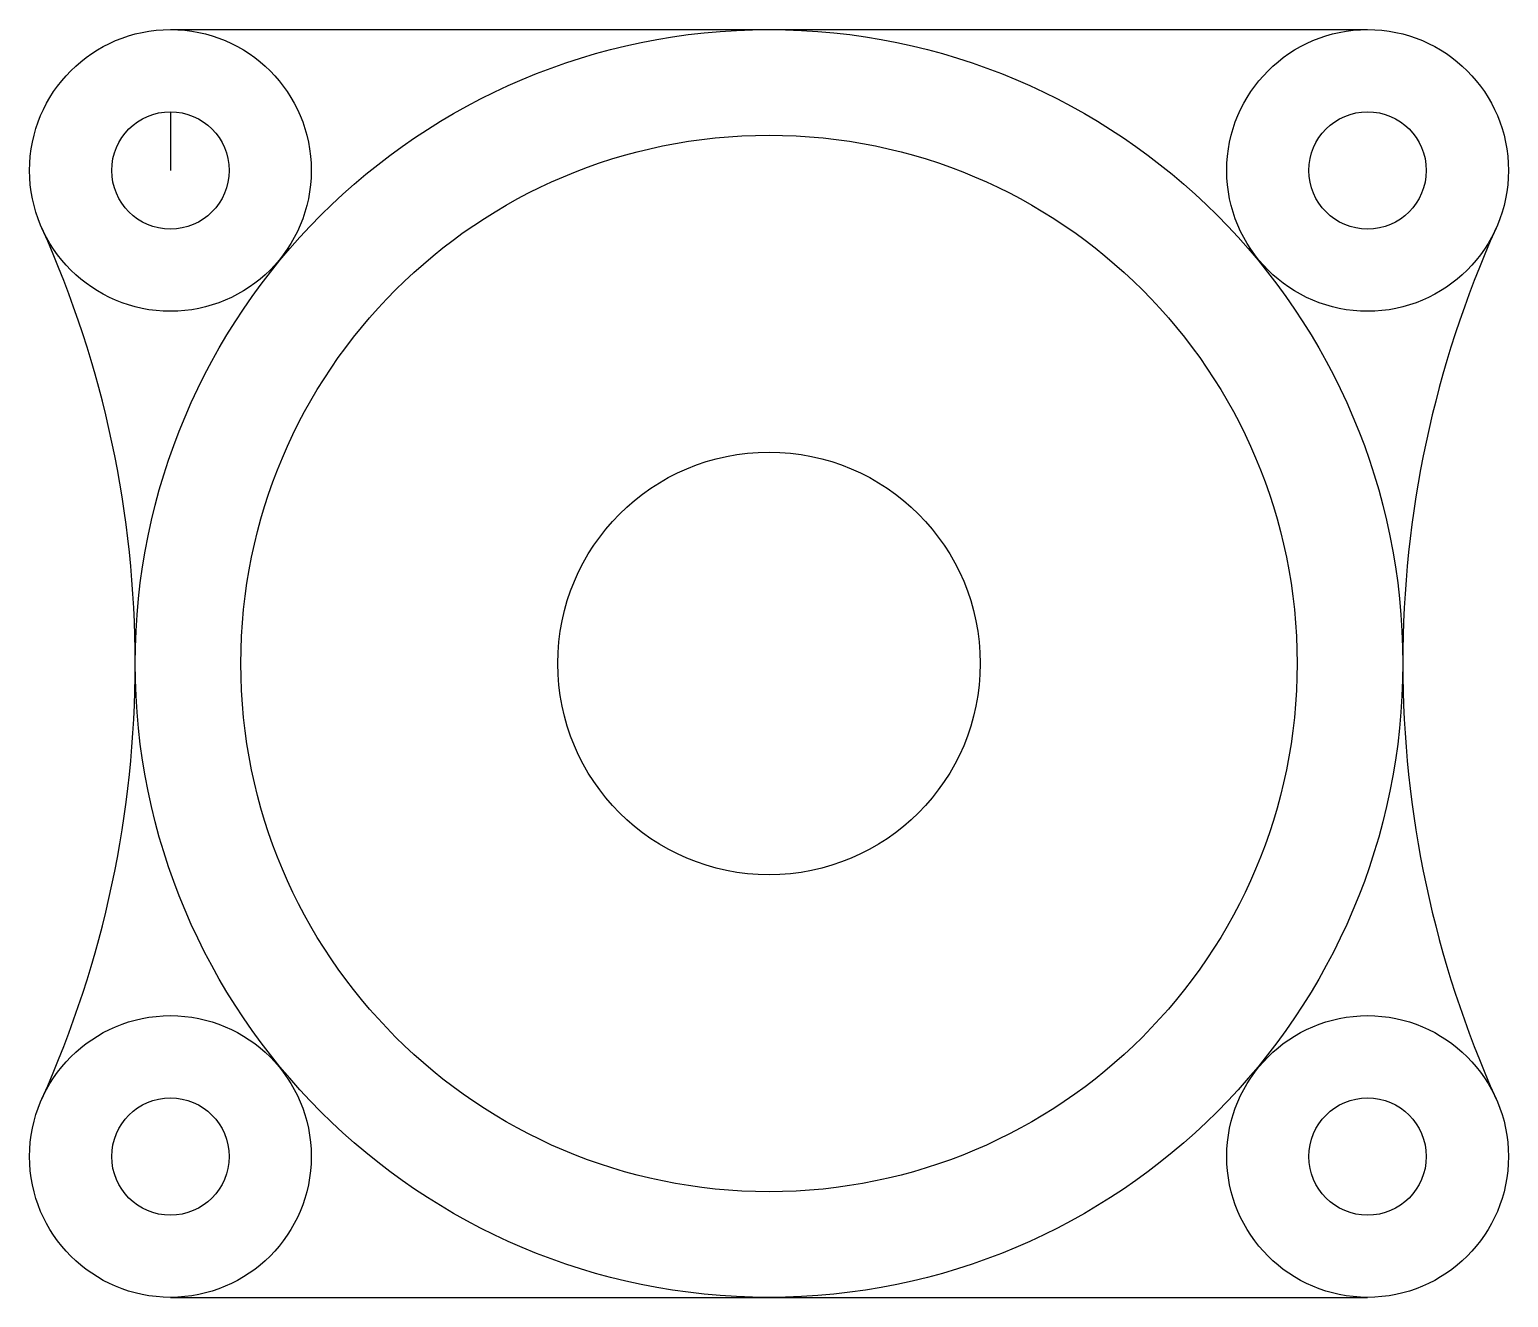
# Model space of a CAD drawing. Header units: inches. Extents: x 112 to 238, y 31 to 139.
import ezdxf

# ---------------------------------------------------------------- set-up
doc = ezdxf.new("R2010")
doc.units = ezdxf.units.IN
doc.header["$MEASUREMENT"] = 0

msp = doc.modelspace()

# ---------------------------------------------------------------- linework, layer by layer
for p, q in [((123.84, 139.1), (225.84, 139.1)), ((123.84, 132.1), (123.84, 127.1)), ((123.84, 31.1), (225.84, 31.1))]:
    msp.add_line(p, q)
for centre, radius in [((123.84, 127.1), 12), ((174.84, 85.1), 54), ((225.84, 127.1), 12), ((123.84, 127.1), 5), ((225.84, 127.1), 5), ((174.84, 85.1), 45), ((174.84, 85.1), 18), ((123.84, 43.1), 12), ((225.84, 43.1), 12), ((123.84, 43.1), 5), ((225.84, 43.1), 5)]:
    msp.add_circle(centre, radius)
for centre, start, end in [((30.34, 85.1), 335.8105, 24.1895), ((319.34, 85.1), 155.8105, 204.1895)]:
    msp.add_arc(centre, 90.5, start, end)

doc.saveas('drawing.dxf')
